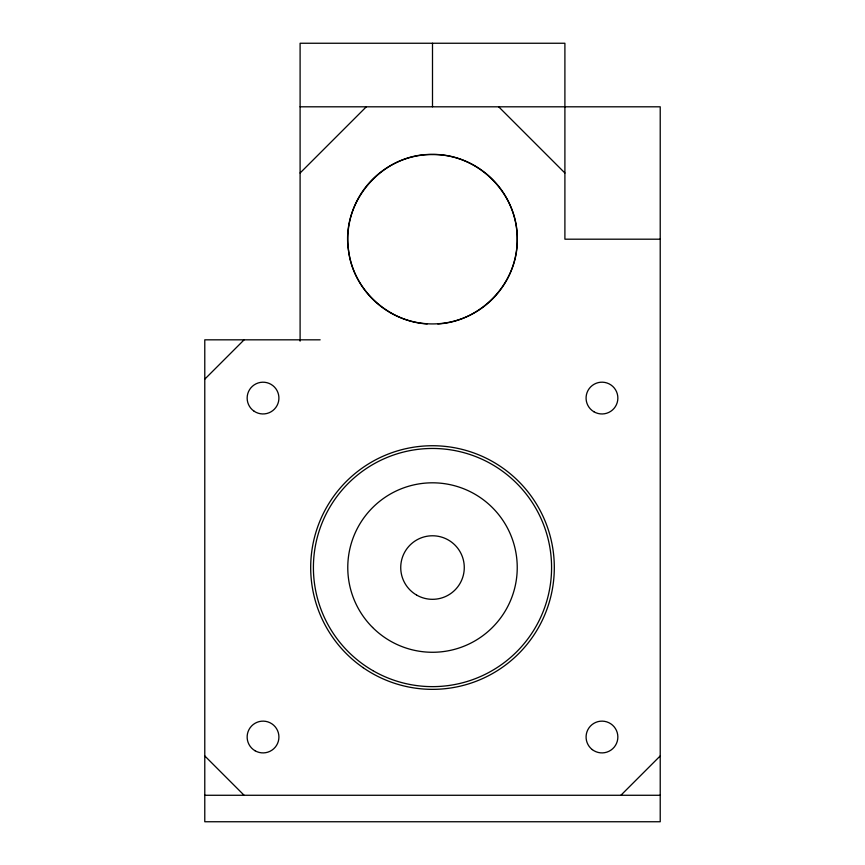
<?xml version="1.0" encoding="UTF-8"?>
<svg xmlns="http://www.w3.org/2000/svg" width="865" height="865" viewBox="0 0 865 865"><rect width="100%" height="100%" fill="white"/><g stroke="black" fill="none" stroke-linecap="round" stroke-linejoin="round"><path stroke-width="1.3" d="M300.101 173L366.306 106.806M204.778 379.162L244.114 339.826M620.886 795.27L660.222 755.934M300.101 106.806L660.222 106.806L660.222 821.75L204.778 821.75L204.778 339.826L320.158 339.826M660.222 239.194L564.899 239.194L564.899 43.25L300.101 43.25L300.101 341.145M204.778 795.27L660.222 795.27M498.694 106.806L564.899 173M204.778 755.934L244.114 795.27M437.798 323.932C480.453 321.845 518.286 282.801 517.238 239.194C518.189 193.911 477.794 153.516 432.5 154.467C383.098 153.159 340.745 201.448 348.487 250.255C352.866 289.624 388.526 321.802 427.202 323.932M432.5 43.25L432.5 106.806M390.137 312.579A84.738 84.738 0 0 0 517.238 239.194A84.738 84.738 0 0 0 390.137 165.821A84.738 84.738 0 0 0 390.137 312.579M416.616 595.066A31.778 31.778 0 0 0 464.278 567.548A31.778 31.778 0 0 0 416.616 540.03A31.778 31.778 0 0 0 416.616 595.066M593.866 411.74A15.884 15.884 0 0 0 617.859 398.257A15.884 15.884 0 0 0 594.179 384.222A15.884 15.884 0 0 0 593.866 411.74M255.089 750.777A15.884 15.884 0 0 0 278.919 737.012A15.884 15.884 0 0 0 255.089 723.259A15.884 15.884 0 0 0 255.089 750.777M363.181 667.704A121.803 121.803 0 0 0 553.903 577.496A121.803 121.803 0 0 0 380.416 457.434A121.803 121.803 0 0 0 363.181 667.704M592.298 749.62A15.884 15.884 0 0 0 617.718 739.088A15.884 15.884 0 0 0 595.888 722.34A15.884 15.884 0 0 0 592.298 749.62M254.148 411.243A15.884 15.884 0 0 0 278.876 399.187A15.884 15.884 0 0 0 256.072 383.8A15.884 15.884 0 0 0 254.148 411.243M372.588 627.46A84.738 84.738 0 0 0 514.351 589.476A84.738 84.738 0 0 0 410.572 485.697A84.738 84.738 0 0 0 372.588 627.46M372.956 670.678A119.078 119.078 0 0 0 551.578 567.548A119.078 119.078 0 0 0 372.956 464.418A119.078 119.078 0 0 0 372.956 670.678"/></g></svg>
